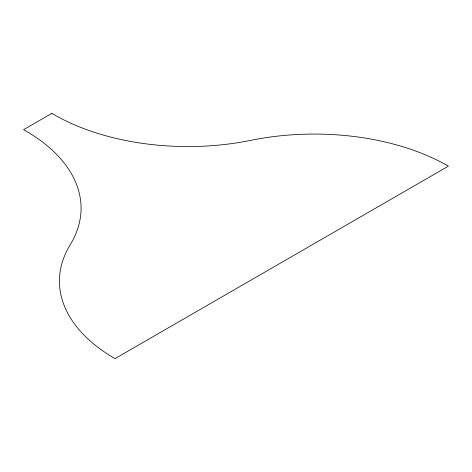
<?xml version="1.0" encoding="UTF-8"?>
<svg xmlns="http://www.w3.org/2000/svg" width="472" height="472" viewBox="0 0 472 472"><rect width="100%" height="100%" fill="white"/><g stroke="black" fill="none" stroke-linecap="round" stroke-linejoin="round"><path stroke-width="0.71" d="M51.831 113.374L23.6 129.67L25.335 130.673A189.762 109.557 0 0 1 70.251 244.697A189.762 109.557 0 0 0 115.015 358.626L448.4 166.15A189.762 109.557 0 0 0 251.063 140.308A189.762 109.557 0 0 1 53.572 114.377L51.831 113.374"/></g></svg>
